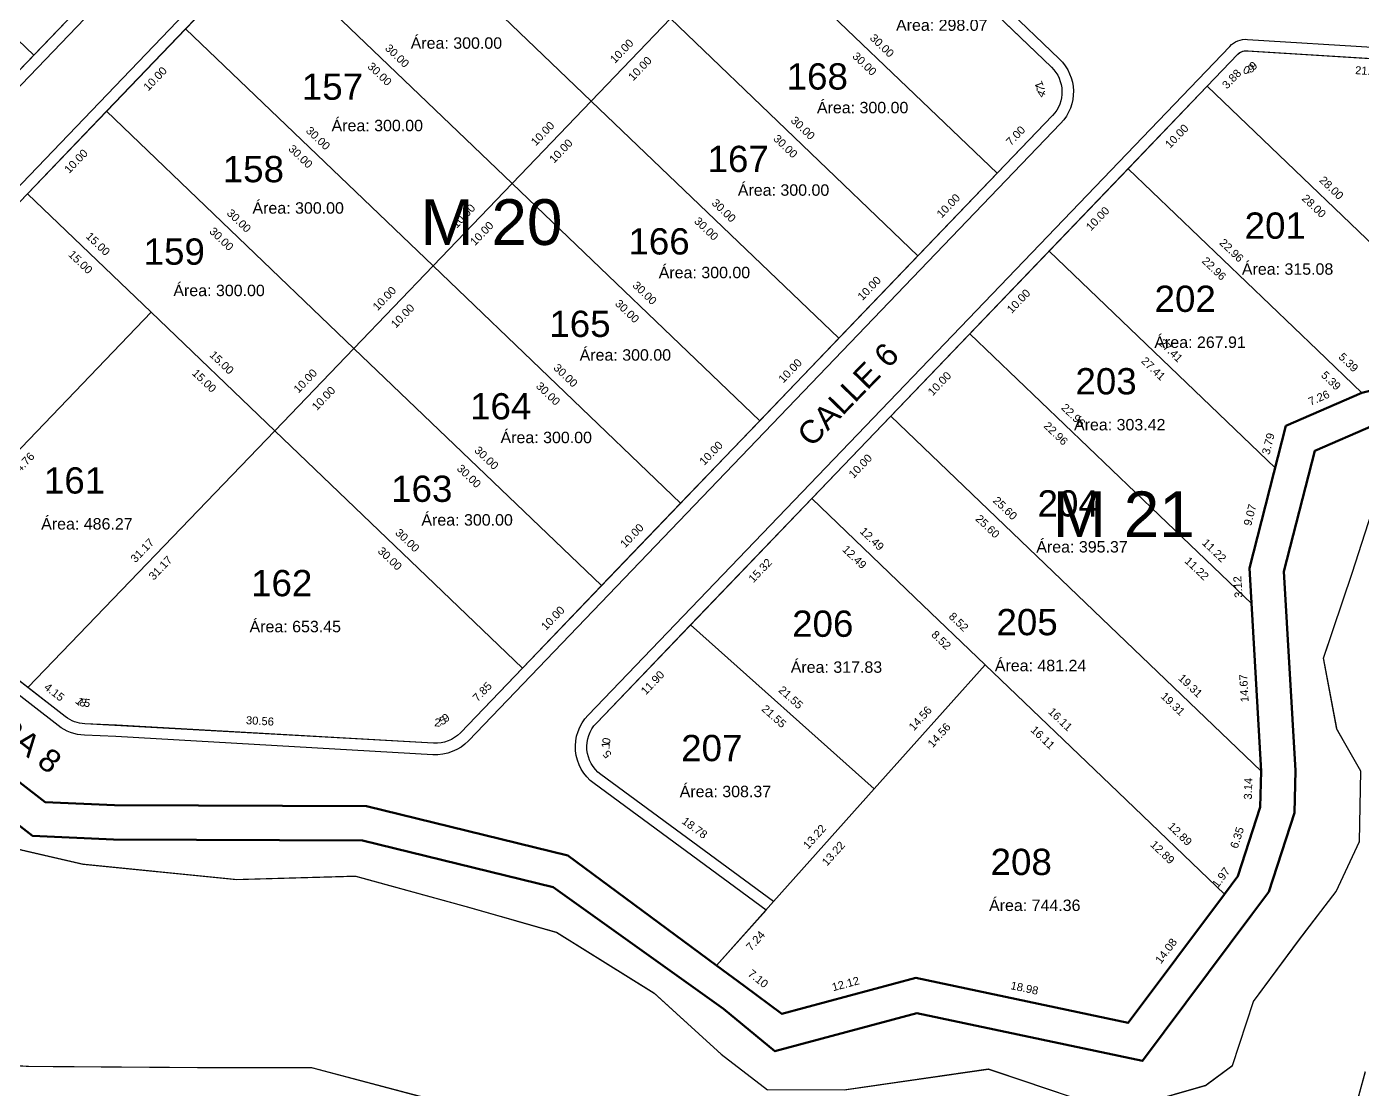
# Model space of a CAD drawing. Header units: metres. Extents: x 859577 to 860336, y 1645916 to 1646650.
# Drawn here: x 860145.8 to 860262.6, y 1646432.4 to 1646525.4 of the extents above; entities that cross this region are included whole.
import ezdxf

# ---------------------------------------------------------------- set-up
doc = ezdxf.new("R2010")
doc.units = ezdxf.units.M
for name, color, linetype in [('A-CALZADA', 252, 'Continuous'), ('A-MZ_6', 2, 'Continuous'), ('A-NUMERO LOTE', 251, 'Continuous'), ('A-SENDEROS', 97, 'Continuous'), ('A-ZONA VERDE', 103, 'Continuous'), ('C-PROP', 7, 'Continuous'), ('C-PROP-LINE', 230, 'Continuous'), ('C-PROP-LINE-TEXT', 7, 'Continuous'), ('CVL_CUADCON_TIT', 7, 'Continuous')]:
    doc.layers.add(name, color=color, linetype=linetype)
doc.layers.add('A-VIA', color=30, linetype='Continuous', lineweight=30)
doc.styles.add('ARIAL', font='arial.ttf')
doc.styles.get("Standard").update_dxf_attribs({"font": 'arial.ttf'})

msp = doc.modelspace()

# ---------------------------------------------------------------- linework, layer by layer
at = {"layer": 'A-CALZADA'}
for points in [[(860302.56734, 1646423.99672), (860307.42428, 1646442.09948, -0.190147504), (860308.73574, 1646443.86852), (860323.7519, 1646453.22139, 0.085937771), (860324.51575, 1646453.90292), (860329.22062, 1646459.83135), (860327.70315, 1646488.686), (860322.48769, 1646508.71992, 0.181193055), (860321.27622, 1646510.44161), (860307.66178, 1646519.73827), (860289.13199, 1646530.68974, -0.281918179), (860287.66418, 1646533.4587), (860290.93358, 1646586.00424, -0.414213562), (860294.11409, 1646588.81215), (860319.24597, 1646587.24844), (860318.72061, 1646593.13108), (860227.02919, 1646600.24344, 0.224637545), (860219.03738, 1646597.19394), (860114.34973, 1646487.99996, -0.103191142)], [(860210.48103, 1646448.04724), (860195.43579, 1646459.12007, -0.452784219), (860194.91939, 1646465.10985), (860251.04623, 1646523.6527, -0.220629976), (860252.61412, 1646524.26473), (860286.81471, 1646522.13676, -0.10165123), (860287.59156, 1646521.92615), (860302.11765, 1646516.18254), (860308.41352, 1646512.70197), (860316.28467, 1646507.16667, -0.182009516), (860317.47456, 1646505.41925), (860321.74069, 1646487.81446), (860323.05008, 1646462.91652, -0.182841475), (860322.40413, 1646460.89405), (860320.46177, 1646458.44655, -0.085937771), (860319.69792, 1646457.76502), (860304.22397, 1646448.12702, 0.190147504), (860302.0382, 1646445.17861), (860296.77229, 1646425.55152, -0.109567421)], [(860210.48103, 1646448.04724), (860195.43579, 1646459.12007, -0.452784219), (860194.91939, 1646465.10985), (860251.04623, 1646523.6527, -0.220629976), (860252.61412, 1646524.26473), (860286.81471, 1646522.13676, -0.10165123), (860287.59156, 1646521.92615), (860302.11765, 1646516.18254), (860308.41352, 1646512.70197), (860316.28467, 1646507.16667, -0.182009516), (860317.47456, 1646505.41925), (860321.74069, 1646487.81446), (860323.05008, 1646462.91652, -0.182841475), (860322.40413, 1646460.89405), (860320.46177, 1646458.44655, -0.085937771), (860319.69792, 1646457.76502), (860304.22397, 1646448.12702, 0.190147504), (860302.0382, 1646445.17861), (860296.77229, 1646425.55152, -0.109567421)]]:
    msp.add_lwpolyline(points, format="xyb", dxfattribs=at)
msp.add_lwpolyline([(860197.16088, 1646559.92604), (860236.1405, 1646522.55507, -0.414213562), (860236.25966, 1646516.89947), (860184.46159, 1646462.87173, -0.219336247), (860181.34552, 1646461.64649), (860153.59627, 1646463.2356), (860150.84594, 1646463.35393, -0.15553423), (860148.56481, 1646464.19073), (860139.66516, 1646471.10051), (860121.53285, 1646479.05587, -0.521144042), (860120.25256, 1646485.48705), (860191.50529, 1646559.80688, -0.414213562)], format="xyb", close=True, dxfattribs=at)
msp.add_lwpolyline([(860197.16088, 1646559.92604), (860236.1405, 1646522.55507, -0.414213562), (860236.25966, 1646516.89947), (860184.46159, 1646462.87173, -0.219336247), (860181.34552, 1646461.64649), (860153.59627, 1646463.2356), (860150.84594, 1646463.35393, -0.15553423), (860148.56481, 1646464.19073), (860139.66516, 1646471.10051), (860121.53285, 1646479.05587, -0.521144042), (860120.25256, 1646485.48705), (860191.50529, 1646559.80688, -0.414213562)], format="xyb", close=True, dxfattribs=at)
msp.add_lwpolyline([(860040.98174, 1646418.86329), (860056.83487, 1646441.36195), (860068.66996, 1646450.95167), (860090.39964, 1646467.58794), (860097.35508, 1646473.056), (860109.10448, 1646477.95662), (860113.23134, 1646476.146), (860136.57322, 1646465.90498), (860147.40317, 1646457.4965), (860153.47896, 1646457.23509), (860175.53825, 1646457.12869), (860193.13637, 1646452.83307), (860206.1518, 1646443.19712), (860210.48103, 1646448.04724)], dxfattribs=at)
msp.add_lwpolyline([(860040.98174, 1646418.86329), (860056.83487, 1646441.36195), (860068.66996, 1646450.95167), (860090.39964, 1646467.58794), (860097.35508, 1646473.056), (860109.10448, 1646477.95662), (860113.23134, 1646476.146), (860136.57322, 1646465.90498), (860147.40317, 1646457.4965), (860153.47896, 1646457.23509), (860175.53825, 1646457.12869), (860193.13637, 1646452.83307), (860206.1518, 1646443.19712), (860210.48103, 1646448.04724)], dxfattribs=at)
at = {"layer": 'A-MZ_6'}
for points in [[(860032.7138, 1646419.71682), (860041.1131, 1646433.43214), (860050.68652, 1646446.50652, -0.065126174), (860051.40293, 1646447.25713), (860085.65254, 1646474.02886), (860092.83813, 1646479.68137, -0.067951641), (860093.77142, 1646480.22926), (860112.9541, 1646488.23025, 0.103191142), (860113.62788, 1646488.69202), (860218.64299, 1646598.22754, -0.224637545), (860226.6348, 1646601.27704), (860318.63223, 1646594.14094)], [(860032.7138, 1646419.71682), (860041.1131, 1646433.43214), (860050.68652, 1646446.50652, -0.065126174), (860051.40293, 1646447.25713), (860085.65254, 1646474.02886), (860092.83813, 1646479.68137, -0.067951641), (860093.77142, 1646480.22926), (860112.9541, 1646488.23025, 0.103191142), (860113.62788, 1646488.69202), (860218.64299, 1646598.22754, -0.224637545), (860226.6348, 1646601.27704), (860318.63223, 1646594.14094)], [(860211.14991, 1646448.79659), (860196.02854, 1646459.92546, -0.452784219), (860195.64123, 1646464.4178), (860251.76807, 1646522.96064, -0.220629976), (860252.55202, 1646523.26666), (860286.75261, 1646521.13869, -0.111173595), (860287.17433, 1646521.01579), (860301.69013, 1646515.27624)], [(860211.14991, 1646448.79659), (860196.02854, 1646459.92546, -0.452784219), (860195.64123, 1646464.4178), (860251.76807, 1646522.96064, -0.220629976), (860252.55202, 1646523.26666), (860286.75261, 1646521.13869, -0.111173595), (860287.17433, 1646521.01579), (860301.69013, 1646515.27624)]]:
    msp.add_lwpolyline(points, format="xyb", dxfattribs=at)
msp.add_lwpolyline([(860196.46883, 1646559.20419), (860235.44845, 1646521.83322, -0.414213562), (860235.53782, 1646517.59153), (860183.73974, 1646463.56378, -0.219336247), (860181.40269, 1646462.64485), (860153.64635, 1646464.23437), (860150.88892, 1646464.353, -0.15553423), (860149.17808, 1646464.9806), (860140.18048, 1646471.96643), (860121.93463, 1646479.97161, -0.521144042), (860120.97441, 1646484.795), (860192.22713, 1646559.11482, -0.414213562)], format="xyb", close=True, dxfattribs=at)
msp.add_lwpolyline([(860196.46883, 1646559.20419), (860235.44845, 1646521.83322, -0.414213562), (860235.53782, 1646517.59153), (860183.73974, 1646463.56378, -0.219336247), (860181.40269, 1646462.64485), (860153.64635, 1646464.23437), (860150.88892, 1646464.353, -0.15553423), (860149.17808, 1646464.9806), (860140.18048, 1646471.96643), (860121.93463, 1646479.97161, -0.521144042), (860120.97441, 1646484.795), (860192.22713, 1646559.11482, -0.414213562)], format="xyb", close=True, dxfattribs=at)
at = {"layer": 'A-SENDEROS', "lineweight": 9, "flags": 128}
for points in [[(860301.69013, 1646515.27624), (860291.54718, 1646501.54244), (860279.21656, 1646497.31381), (860274.10711, 1646496.16399), (860262.62205, 1646493.32168), (860255.96341, 1646490.42348), (860252.76718, 1646477.96551), (860253.81068, 1646460.20923), (860253.72272, 1646457.06777), (860251.76917, 1646451.0277), (860250.58693, 1646449.44655), (860242.15538, 1646438.16999), (860223.58355, 1646442.10231), (860211.87527, 1646438.95975), (860208.57303, 1646441.40456), (860206.1518, 1646443.19712), (860193.13637, 1646452.83307), (860175.53825, 1646457.12869), (860153.47896, 1646457.23509), (860147.40317, 1646457.4965), (860136.57322, 1646465.90498)], [(860263.58782, 1646490.47019), (860258.50496, 1646488.25784), (860255.7895, 1646477.67379), (860256.81314, 1646460.25534), (860256.70951, 1646456.55383), (860254.47023, 1646449.63034), (860252.98957, 1646447.65008), (860243.40981, 1646434.83787), (860223.66618, 1646439.0183), (860211.25419, 1646435.68687), (860206.77486, 1646439.39003), (860191.86226, 1646450.05599), (860175.17028, 1646454.13043), (860153.40722, 1646454.2354), (860146.31876, 1646454.54038), (860135.02725, 1646463.30722)]]:
    msp.add_lwpolyline(points, dxfattribs=at)
at = {"layer": 'A-SENDEROS', "color": 7, "lineweight": 13, "true_color": 0xffffff}
for points in [[(860274.10711, 1646496.16399), (860262.62205, 1646493.32168), (860255.96341, 1646490.42348), (860252.76718, 1646477.96551), (860253.81068, 1646460.20923), (860253.72272, 1646457.06777), (860251.76917, 1646451.0277), (860250.58693, 1646449.44655), (860242.15538, 1646438.16999), (860223.58355, 1646442.10231), (860211.87527, 1646438.95975), (860208.57303, 1646441.40456), (860206.1518, 1646443.19712), (860193.13637, 1646452.83307), (860175.53825, 1646457.12869), (860175.53825, 1646457.12869), (860153.47896, 1646457.23509), (860147.40317, 1646457.4965), (860136.57322, 1646465.90498)], [(860135.02725, 1646463.30722), (860146.31876, 1646454.54038), (860153.40722, 1646454.2354), (860175.17028, 1646454.13043), (860175.17028, 1646454.13043), (860191.86226, 1646450.05599), (860206.77486, 1646439.39003), (860211.25419, 1646435.68687), (860223.66618, 1646439.0183), (860243.40981, 1646434.83787), (860252.98957, 1646447.65008), (860254.47023, 1646449.63034), (860256.70951, 1646456.55383), (860256.81314, 1646460.25534), (860255.7895, 1646477.67379), (860258.50496, 1646488.25784), (860263.58782, 1646490.47019)]]:
    msp.add_lwpolyline(points, dxfattribs=at)
at = {"layer": 'A-VIA'}
msp.add_lwpolyline([(860197.16088, 1646559.92604), (860236.1405, 1646522.55507, -0.414213562), (860236.25966, 1646516.89947), (860184.46159, 1646462.87173, -0.219336247), (860181.34552, 1646461.64649), (860153.59627, 1646463.2356), (860150.84594, 1646463.35393, -0.15553423), (860148.56481, 1646464.19073), (860139.66516, 1646471.10051), (860121.53285, 1646479.05587, -0.521144042), (860120.25256, 1646485.48705), (860191.50529, 1646559.80688, -0.414213562)], format="xyb", close=True, dxfattribs=at)
msp.add_lwpolyline([(860197.16088, 1646559.92604), (860236.1405, 1646522.55507, -0.414213562), (860236.25966, 1646516.89947), (860184.46159, 1646462.87173, -0.219336247), (860181.34552, 1646461.64649), (860153.59627, 1646463.2356), (860150.84594, 1646463.35393, -0.15553423), (860148.56481, 1646464.19073), (860139.66516, 1646471.10051), (860121.53285, 1646479.05587, -0.521144042), (860120.25256, 1646485.48705), (860191.50529, 1646559.80688, -0.414213562)], format="xyb", close=True, dxfattribs=at)
msp.add_lwpolyline([(860210.48103, 1646448.04724), (860195.43579, 1646459.12007, -0.452784219), (860194.91939, 1646465.10985), (860251.04623, 1646523.6527, -0.220629976), (860252.61412, 1646524.26473), (860286.81471, 1646522.13676, -0.10165123), (860287.59156, 1646521.92615), (860302.11765, 1646516.18254), (860308.41352, 1646512.70197), (860316.28467, 1646507.16667, -0.182009516), (860317.47456, 1646505.41925), (860321.74069, 1646487.81446), (860323.05008, 1646462.91652, -0.182841475), (860322.40413, 1646460.89405), (860320.46177, 1646458.44655, -0.085937771), (860319.69792, 1646457.76502), (860304.22397, 1646448.12702, 0.190147504), (860302.0382, 1646445.17861), (860296.77229, 1646425.55152, -0.109567421)], format="xyb", dxfattribs=at)
msp.add_lwpolyline([(860210.48103, 1646448.04724), (860195.43579, 1646459.12007, -0.452784219), (860194.91939, 1646465.10985), (860251.04623, 1646523.6527, -0.220629976), (860252.61412, 1646524.26473), (860286.81471, 1646522.13676, -0.10165123), (860287.59156, 1646521.92615), (860302.11765, 1646516.18254), (860308.41352, 1646512.70197), (860316.28467, 1646507.16667, -0.182009516), (860317.47456, 1646505.41925), (860321.74069, 1646487.81446), (860323.05008, 1646462.91652, -0.182841475), (860322.40413, 1646460.89405), (860320.46177, 1646458.44655, -0.085937771), (860319.69792, 1646457.76502), (860304.22397, 1646448.12702, 0.190147504), (860302.0382, 1646445.17861), (860296.77229, 1646425.55152, -0.109567421)], format="xyb", dxfattribs=at)
msp.add_lwpolyline([(860040.98174, 1646418.86329), (860056.83487, 1646441.36195), (860068.66996, 1646450.95167), (860090.39964, 1646467.58794), (860097.35508, 1646473.056), (860109.10448, 1646477.95662), (860113.23134, 1646476.146), (860136.57322, 1646465.90498), (860147.40317, 1646457.4965), (860153.47896, 1646457.23509), (860175.53825, 1646457.12869), (860193.13637, 1646452.83307), (860206.1518, 1646443.19712), (860210.48103, 1646448.04724)], dxfattribs=at)
msp.add_lwpolyline([(860040.98174, 1646418.86329), (860056.83487, 1646441.36195), (860068.66996, 1646450.95167), (860090.39964, 1646467.58794), (860097.35508, 1646473.056), (860109.10448, 1646477.95662), (860113.23134, 1646476.146), (860136.57322, 1646465.90498), (860147.40317, 1646457.4965), (860153.47896, 1646457.23509), (860175.53825, 1646457.12869), (860193.13637, 1646452.83307), (860206.1518, 1646443.19712), (860210.48103, 1646448.04724)], dxfattribs=at)
at = {"layer": 'A-ZONA VERDE', "flags": 128}
msp.add_lwpolyline([(860274.10711, 1646496.16399), (860262.62205, 1646493.32168), (860255.96341, 1646490.42348), (860252.76718, 1646477.96551), (860253.81068, 1646460.20923), (860253.72272, 1646457.06777), (860251.76917, 1646451.0277), (860242.15538, 1646438.16999), (860223.58355, 1646442.10231), (860211.87527, 1646438.95975), (860193.13637, 1646452.83307), (860175.53825, 1646457.12869), (860153.47896, 1646457.23509), (860147.40317, 1646457.4965), (860136.57322, 1646465.90498)], dxfattribs=at)
msp.add_lwpolyline([(860274.10711, 1646496.16399), (860262.62205, 1646493.32168), (860255.96341, 1646490.42348), (860252.76718, 1646477.96551), (860253.81068, 1646460.20923), (860253.72272, 1646457.06777), (860251.76917, 1646451.0277), (860242.15538, 1646438.16999), (860223.58355, 1646442.10231), (860211.87527, 1646438.95975), (860193.13637, 1646452.83307), (860175.53825, 1646457.12869), (860153.47896, 1646457.23509), (860147.40317, 1646457.4965), (860136.57322, 1646465.90498)], dxfattribs=at)
at = {"layer": 'A-ZONA VERDE', "color": 5, "const_width": 0.1}
for points in [[(860242.513, 1646430.857), (860248.921, 1646432.701), (860251.293, 1646434.452), (860253.12654, 1646440.03481), (860257.10795, 1646445.40258), (860260.349, 1646449.664), (860262.391, 1646454.064), (860262.513, 1646460.193), (860260.428, 1646463.89066), (860259.25558, 1646470.08933), (860261.75314, 1646477.52556), (860263.732, 1646483.702)], [(860053.596, 1646426.023), (860059.58161, 1646436.28125), (860065.20175, 1646439.80043), (860070.82614, 1646444.98612), (860077.07525, 1646450.36649), (860084.55257, 1646455.66668), (860093.55556, 1646461.87584), (860102.054, 1646469.353), (860107.43263, 1646469.35088), (860113.07889, 1646468.36157), (860123.71147, 1646463.78146), (860131.63092, 1646459.78758), (860140.332, 1646454.468), (860150.70603, 1646452.06911), (860164.169, 1646450.716), (860174.56, 1646451.017), (860184.45795, 1646448.29198), (860192.1795, 1646446.09255), (860200.69004, 1646440.78827), (860206.569, 1646435.423), (860210.6, 1646432.311), (860217.358, 1646432.307), (860229.94524, 1646434.13603), (860237.79, 1646431.485)], [(860183.216, 1646430.93), (860170.741, 1646434.247), (860161.95683, 1646434.25097), (860145.96955, 1646434.36192), (860136.75468, 1646434.91669), (860131.20352, 1646435.63788), (860123.6313, 1646437.73062), (860118.141, 1646440.103), (860111.376, 1646440.695), (860103.918, 1646435.317), (860098.115, 1646431.15)], [(860262.891, 1646433.88), (860261.241, 1646427.817)]]:
    msp.add_lwpolyline(points, dxfattribs=at)
at = {"layer": 'A-ZONA VERDE'}
for points in [[(860242.513, 1646430.857), (860248.921, 1646432.701), (860251.293, 1646434.452), (860253.12654, 1646440.03481), (860257.10795, 1646445.40258), (860260.349, 1646449.664), (860262.391, 1646454.064), (860262.513, 1646460.193), (860260.428, 1646463.89066), (860259.25558, 1646470.08933), (860261.75314, 1646477.52556), (860263.732, 1646483.702)], [(860053.596, 1646426.023), (860059.58161, 1646436.28125), (860065.20175, 1646439.80043), (860070.82614, 1646444.98612), (860077.07525, 1646450.36649), (860084.55257, 1646455.66668), (860093.55556, 1646461.87584), (860102.054, 1646469.353), (860107.43263, 1646469.35088), (860113.07889, 1646468.36157), (860123.71147, 1646463.78146), (860131.63092, 1646459.78758), (860140.332, 1646454.468), (860150.70603, 1646452.06911), (860164.169, 1646450.716), (860174.56, 1646451.017), (860184.45795, 1646448.29198), (860192.1795, 1646446.09255), (860200.69004, 1646440.78827), (860206.569, 1646435.423), (860210.6, 1646432.311)], [(860183.216, 1646430.93), (860170.741, 1646434.247), (860161.95683, 1646434.25097), (860145.96955, 1646434.36192), (860136.75468, 1646434.91669), (860131.20352, 1646435.63788), (860123.6313, 1646437.73062), (860118.141, 1646440.103), (860111.376, 1646440.695), (860103.918, 1646435.317), (860098.115, 1646431.15)], [(860217.358, 1646432.307), (860229.94524, 1646434.13603), (860237.79, 1646431.485)], [(860262.891, 1646433.88), (860261.241, 1646427.817)]]:
    msp.add_lwpolyline(points, dxfattribs=at)
at = {"layer": 'C-PROP-LINE', "color": 2, "lineweight": 30}
for points in [[(860153.33398, 1646530.10727), (860146.41343, 1646522.88883), (860122.65371, 1646545.668), (860129.0309, 1646553.40739)], [(860153.33398, 1646530.10727), (860146.41343, 1646522.88883), (860122.65371, 1646545.668), (860129.0309, 1646553.40739)], [(860173.54165, 1646539.62502), (860180.4622, 1646546.84346), (860202.11754, 1646526.08181), (860195.19699, 1646518.86337)], [(860173.54165, 1646539.62502), (860180.4622, 1646546.84346), (860202.11754, 1646526.08181), (860195.19699, 1646518.86337)], [(860114.73567, 1646539.40588), (860122.65371, 1646545.668), (860146.41343, 1646522.88883), (860139.49288, 1646515.67038)], [(860114.73567, 1646539.40588), (860122.65371, 1646545.668), (860146.41343, 1646522.88883), (860139.49288, 1646515.67038)], [(860195.19699, 1646518.86337), (860188.27644, 1646511.64492), (860166.6211, 1646532.40657), (860173.54165, 1646539.62502)], [(860195.19699, 1646518.86337), (860188.27644, 1646511.64492), (860166.6211, 1646532.40657), (860173.54165, 1646539.62502)], [(860230.69343, 1646512.53861), (860223.77288, 1646505.32016), (860202.11754, 1646526.08181), (860209.03809, 1646533.30026)], [(860230.69343, 1646512.53861), (860223.77288, 1646505.32016), (860202.11754, 1646526.08181), (860209.03809, 1646533.30026)], [(860159.70055, 1646525.18812), (860166.6211, 1646532.40657), (860188.27644, 1646511.64492), (860181.35589, 1646504.42647)], [(860159.70055, 1646525.18812), (860166.6211, 1646532.40657), (860188.27644, 1646511.64492), (860181.35589, 1646504.42647)], [(860202.11754, 1646526.08181), (860223.77288, 1646505.32016), (860216.85233, 1646498.10172), (860195.19699, 1646518.86337)], [(860202.11754, 1646526.08181), (860223.77288, 1646505.32016), (860216.85233, 1646498.10172), (860195.19699, 1646518.86337)], [(860181.35589, 1646504.42647), (860174.43534, 1646497.20802), (860152.78, 1646517.96967), (860159.70055, 1646525.18812)], [(860181.35589, 1646504.42647), (860174.43534, 1646497.20802), (860152.78, 1646517.96967), (860159.70055, 1646525.18812)], [(860274.10711, 1646496.16399), (860262.62205, 1646493.32168), (860258.73042, 1646497.05271), (860242.16015, 1646512.93914), (860249.0807, 1646520.15759), (860269.29235, 1646500.78005)], [(860274.10711, 1646496.16399), (860262.62205, 1646493.32168), (860258.73042, 1646497.05271), (860242.16015, 1646512.93914), (860249.0807, 1646520.15759), (860269.29235, 1646500.78005)], [(860216.85233, 1646498.10172), (860209.93178, 1646490.88327), (860188.27644, 1646511.64492), (860195.19699, 1646518.86337)], [(860216.85233, 1646498.10172), (860209.93178, 1646490.88327), (860188.27644, 1646511.64492), (860195.19699, 1646518.86337)], [(860145.85945, 1646510.75122), (860152.78, 1646517.96967), (860174.43534, 1646497.20802), (860167.51479, 1646489.98957), (860156.68712, 1646500.3704)], [(860145.85945, 1646510.75122), (860152.78, 1646517.96967), (860174.43534, 1646497.20802), (860167.51479, 1646489.98957), (860156.68712, 1646500.3704)], [(860262.62205, 1646493.32168), (860255.96341, 1646490.42348), (860255.02211, 1646486.75458), (860235.2396, 1646505.72069), (860242.16015, 1646512.93914), (860258.73042, 1646497.05271)], [(860262.62205, 1646493.32168), (860255.96341, 1646490.42348), (860255.02211, 1646486.75458), (860235.2396, 1646505.72069), (860242.16015, 1646512.93914), (860258.73042, 1646497.05271)], [(860209.93178, 1646490.88327), (860203.01123, 1646483.66482), (860181.35589, 1646504.42647), (860188.27644, 1646511.64492)], [(860209.93178, 1646490.88327), (860203.01123, 1646483.66482), (860181.35589, 1646504.42647), (860188.27644, 1646511.64492)], [(860255.02211, 1646486.75458), (860252.76718, 1646477.96551), (860252.98609, 1646474.85319), (860244.88932, 1646482.61581), (860228.31905, 1646498.50224), (860235.2396, 1646505.72069)], [(860255.02211, 1646486.75458), (860252.76718, 1646477.96551), (860252.98609, 1646474.85319), (860244.88932, 1646482.61581), (860228.31905, 1646498.50224), (860235.2396, 1646505.72069)], [(860203.01123, 1646483.66482), (860196.09068, 1646476.44637), (860174.43534, 1646497.20802), (860181.35589, 1646504.42647)], [(860203.01123, 1646483.66482), (860196.09068, 1646476.44637), (860174.43534, 1646497.20802), (860181.35589, 1646504.42647)], [(860167.51479, 1646489.98957), (860145.90173, 1646467.52439), (860140.18048, 1646471.96643), (860132.63094, 1646475.27871), (860156.68712, 1646500.3704)], [(860167.51479, 1646489.98957), (860145.90173, 1646467.52439), (860140.18048, 1646471.96643), (860132.63094, 1646475.27871), (860156.68712, 1646500.3704)], [(860244.88932, 1646482.61581), (860252.98609, 1646474.85319), (860253.81068, 1646460.20923), (860239.87458, 1646473.5702), (860221.3985, 1646491.2838), (860228.31905, 1646498.50224)], [(860244.88932, 1646482.61581), (860252.98609, 1646474.85319), (860253.81068, 1646460.20923), (860239.87458, 1646473.5702), (860221.3985, 1646491.2838), (860228.31905, 1646498.50224)], [(860196.09068, 1646476.44637), (860189.17013, 1646469.22792), (860167.51479, 1646489.98957), (860174.43534, 1646497.20802)], [(860196.09068, 1646476.44637), (860189.17013, 1646469.22792), (860167.51479, 1646489.98957), (860174.43534, 1646497.20802)], [(860229.64848, 1646469.52089), (860223.49583, 1646475.41963), (860214.47795, 1646484.06535), (860221.3985, 1646491.2838), (860239.87458, 1646473.5702), (860253.81068, 1646460.20923), (860253.72272, 1646457.06777), (860251.76917, 1646451.0277), (860250.58693, 1646449.44655), (860241.28078, 1646458.36864)], [(860229.64848, 1646469.52089), (860223.49583, 1646475.41963), (860214.47795, 1646484.06535), (860221.3985, 1646491.2838), (860239.87458, 1646473.5702), (860253.81068, 1646460.20923), (860253.72272, 1646457.06777), (860251.76917, 1646451.0277), (860250.58693, 1646449.44655), (860241.28078, 1646458.36864)], [(860203.87711, 1646473.0082), (860214.47795, 1646484.06535), (860223.49583, 1646475.41963), (860229.64848, 1646469.52089), (860219.95297, 1646458.65883)], [(860203.87711, 1646473.0082), (860214.47795, 1646484.06535), (860223.49583, 1646475.41963), (860229.64848, 1646469.52089), (860219.95297, 1646458.65883)], [(860223.58355, 1646442.10231), (860211.87527, 1646438.95975), (860206.1518, 1646443.19712), (860211.14991, 1646448.79659), (860219.95297, 1646458.65883), (860229.64848, 1646469.52089), (860241.28078, 1646458.36864), (860250.58693, 1646449.44655), (860242.15538, 1646438.16999)], [(860223.58355, 1646442.10231), (860211.87527, 1646438.95975), (860206.1518, 1646443.19712), (860211.14991, 1646448.79659), (860219.95297, 1646458.65883), (860229.64848, 1646469.52089), (860241.28078, 1646458.36864), (860250.58693, 1646449.44655), (860242.15538, 1646438.16999)]]:
    msp.add_lwpolyline(points, close=True, dxfattribs=at)
for points in [[(860235.53782, 1646517.59153), (860230.69343, 1646512.53861), (860209.03809, 1646533.30026), (860215.95864, 1646540.51871), (860235.44845, 1646521.83322, -0.414213562)], [(860235.53782, 1646517.59153), (860230.69343, 1646512.53861), (860209.03809, 1646533.30026), (860215.95864, 1646540.51871), (860235.44845, 1646521.83322, -0.414213562)], [(860251.76807, 1646522.96064, -0.24619972), (860252.67622, 1646523.25893), (860273.9584, 1646521.93475), (860279.21656, 1646497.31381), (860274.10711, 1646496.16399), (860269.29235, 1646500.78005), (860249.0807, 1646520.15759)], [(860251.76807, 1646522.96064, -0.24619972), (860252.67622, 1646523.25893), (860273.9584, 1646521.93475), (860279.21656, 1646497.31381), (860274.10711, 1646496.16399), (860269.29235, 1646500.78005), (860249.0807, 1646520.15759)], [(860156.68712, 1646500.3704), (860132.63094, 1646475.27871), (860121.93463, 1646479.97161, -0.521144042), (860120.97441, 1646484.795), (860145.85945, 1646510.75122)], [(860156.68712, 1646500.3704), (860132.63094, 1646475.27871), (860121.93463, 1646479.97161, -0.521144042), (860120.97441, 1646484.795), (860145.85945, 1646510.75122)], [(860189.17013, 1646469.22792), (860183.73974, 1646463.56378, -0.219336247), (860181.40269, 1646462.64485), (860150.88892, 1646464.353, -0.15553423), (860149.17808, 1646464.9806), (860145.90173, 1646467.52439), (860167.51479, 1646489.98957)], [(860189.17013, 1646469.22792), (860183.73974, 1646463.56378, -0.219336247), (860181.40269, 1646462.64485), (860150.88892, 1646464.353, -0.15553423), (860149.17808, 1646464.9806), (860145.90173, 1646467.52439), (860167.51479, 1646489.98957)], [(860219.95297, 1646458.65883), (860211.14991, 1646448.79659), (860196.02854, 1646459.92546, -0.452784219), (860195.64123, 1646464.4178), (860203.87711, 1646473.0082)], [(860219.95297, 1646458.65883), (860211.14991, 1646448.79659), (860196.02854, 1646459.92546, -0.452784219), (860195.64123, 1646464.4178), (860203.87711, 1646473.0082)]]:
    msp.add_lwpolyline(points, format="xyb", close=True, dxfattribs=at)
at = {"layer": 'CVL_CUADCON_TIT', "color": 78, "lineweight": 50, "flags": 128}
for points in [[(860301.69013, 1646515.27624), (860291.54718, 1646501.54244), (860279.21656, 1646497.31381), (860274.10711, 1646496.16399), (860262.62205, 1646493.32168), (860255.96341, 1646490.42348), (860252.76718, 1646477.96551), (860253.81068, 1646460.20923), (860253.72272, 1646457.06777), (860251.76917, 1646451.0277), (860250.58693, 1646449.44655), (860242.15538, 1646438.16999), (860223.58355, 1646442.10231), (860211.87527, 1646438.95975), (860208.57303, 1646441.40456), (860206.1518, 1646443.19712), (860193.13637, 1646452.83307), (860175.53825, 1646457.12869), (860153.47896, 1646457.23509), (860147.40317, 1646457.4965), (860136.57322, 1646465.90498)], [(860263.58782, 1646490.47019), (860258.50496, 1646488.25784), (860255.7895, 1646477.67379), (860256.81314, 1646460.25534), (860256.70951, 1646456.55383), (860254.47023, 1646449.63034), (860252.98957, 1646447.65008), (860243.40981, 1646434.83787), (860223.66618, 1646439.0183), (860211.25419, 1646435.68687), (860206.77486, 1646439.39003), (860191.86226, 1646450.05599), (860175.17028, 1646454.13043), (860153.40722, 1646454.2354), (860146.31876, 1646454.54038), (860135.02725, 1646463.30722)]]:
    msp.add_lwpolyline(points, dxfattribs=at)

# ---------------------------------------------------------------- texts
at = {"layer": 'A-MZ_6', "color": 6, "char_height": 4, "attachment_point": 1, "style": 'ARIAL'}
for s, heights, insert in [('M 20', [-4.08458], (860180.24804, 1646510.26798)), ('M 21', [-4.0191], (860235.57237, 1646484.69172))]:
    msp.add_mtext_dynamic_manual_height_columns(s, width=20.3715264, gutter_width=1, heights=heights, dxfattribs=dict(at, insert=insert))
at = {"layer": 'A-NUMERO LOTE', "color": 251, "true_color": 0x636466, "style": 'ARIAL'}
for s, p in [(' 157', (860168.97894, 1646518.97532)), (' 168', (860211.39512, 1646519.86901)), (' 167', (860204.47539, 1646512.65056)), (' 158', (860162.05757, 1646511.75687)), (' 201', (860251.46156, 1646506.8114)), (' 166', (860197.54911, 1646505.43212)), (' 159', (860155.13825, 1646504.53842)), (' 202', (860243.58322, 1646500.40566)), (' 165', (860190.63183, 1646498.21367)), (' 203', (860236.6598, 1646493.18721)), (' 164', (860183.69614, 1646490.99522)), (' 161', (860146.41537, 1646484.50621)), (' 163', (860176.79196, 1646483.77677)), (' 204', (860233.34534, 1646482.4958)), (' 162', (860164.53756, 1646475.51802)), (' 205', (860229.74953, 1646472.10434)), (' 206', (860211.87535, 1646471.96655)), (' 207', (860202.16484, 1646461.08127)), (' 208', (860229.23441, 1646451.11694))]:
    msp.add_text(s, height=2.3, dxfattribs=at).set_placement(p)
at = {"layer": 'A-VIA', "char_height": 2, "attachment_point": 1, "style": 'ARIAL'}
for s, insert, rotation in [('CALLE 6', (860213.03027, 1646489.87954), 45.7999611), ('CARRERA 8', (860136.45071, 1646471.28735), 322.0204536)]:
    msp.add_mtext_dynamic_manual_height_columns(s, width=16.4729904, gutter_width=1, heights=[-2.06821], dxfattribs=dict(at, insert=insert, rotation=rotation))
at = {"layer": 'C-PROP', "color": 252, "true_color": 0x939598, "style": 'ARIAL'}
for s, p in [('Área: 298.07', (860221.85775, 1646525.01162)), ('Área: 300.00', (860179.39407, 1646523.44153)), ('Área: 300.00', (860214.93638, 1646517.79317)), ('Área: 300.00', (860172.47352, 1646516.22309)), ('Área: 300.00', (860208.01583, 1646510.57472)), ('Área: 300.00', (860165.55297, 1646509.00464)), ('Área: 315.08', (860252.11377, 1646503.66031)), ('Área: 300.00', (860201.09528, 1646503.35628)), ('Área: 300.00', (860158.63242, 1646501.78619)), ('Área: 267.91', (860244.45808, 1646497.25458)), ('Área: 300.00', (860194.17473, 1646496.13783)), ('Área: 303.42', (860237.42744, 1646490.03613)), ('Área: 300.00', (860187.25418, 1646488.91938)), ('Área: 486.27', (860147.06841, 1646481.35513)), ('Área: 300.00', (860180.33363, 1646481.70093)), ('Área: 395.37', (860234.12771, 1646479.34471)), ('Área: 653.45', (860165.29823, 1646472.36693)), ('Área: 317.83', (860212.64462, 1646468.81547)), ('Área: 481.24', (860230.49915, 1646468.95326)), ('Área: 308.37', (860202.92961, 1646457.93019)), ('Área: 744.36', (860229.99426, 1646447.96585))]:
    msp.add_text(s, height=1, dxfattribs=at).set_placement(p)
at = {"layer": 'C-PROP-LINE-TEXT', "color": 252, "linetype": 'Continuous', "lineweight": 0, "true_color": 0x939598, "char_height": 0.7}
for s, insert, attachment_point, rotation in [('30.00', (860220.3848, 1646523.46082), 8, 316.2070001), ('30.00', (860177.96781, 1646522.56713), 8, 316.2070001), ('10.00', (860198.11588, 1646522.99163), 8, 46.2070001), ('10.00', (860199.19865, 1646521.95355), 2, 46.2070001), ('30.00', (860219.34672, 1646522.37805), 2, 316.2070001), ('9', (860253.13695, 1646521.50549), 7, 40.4971242), ('10.00', (860156.78165, 1646521.05985), 2, 46.2070001), ('30.00', (860176.92973, 1646521.48436), 2, 316.2070001), ('3.88', (860250.96577, 1646521.04007), 2, 46.2070001), ('0', (860252.13678, 1646521.34624), 7, 337.5963263), ('9', (860252.75533, 1646521.30538), 7, 14.8448435), ('.', (860252.58543, 1646521.27619), 7, 4.6542114), ('21.32', (860263.27073, 1646521.84829), 2, 356.4396298), ('1', (860234.7801, 1646520.18544), 7, 110.1919112), ('7', (860234.87064, 1646519.73795), 7, 92.6848675), ('4', (860234.75985, 1646519.0979), 7, 67.674805), ('.', (860234.86879, 1646519.56544), 7, 86.0913055), ('30.00', (860171.04726, 1646515.34868), 8, 316.2070001), ('10.00', (860191.19533, 1646515.77318), 8, 46.2070001), ('30.00', (860213.46425, 1646516.24237), 8, 316.2070001), ('7.00', (860232.57424, 1646515.58411), 8, 46.2070001), ('10.00', (860246.16181, 1646516.02932), 2, 46.2070001), ('10.00', (860192.2781, 1646514.7351), 2, 46.2070001), ('30.00', (860212.42617, 1646515.15961), 2, 316.2070001), ('10.00', (860149.8611, 1646513.84141), 2, 46.2070001), ('30.00', (860170.00918, 1646514.26591), 2, 316.2070001), ('28.00', (860259.70557, 1646511.0102), 8, 316.2070001), ('10.00', (860226.69177, 1646509.44843), 8, 46.2070001), ('28.00', (860258.66748, 1646509.92744), 2, 316.2070001), ('10.00', (860184.27478, 1646508.55474), 8, 46.2070001), ('30.00', (860206.5437, 1646509.02392), 8, 316.2070001), ('10.00', (860239.24126, 1646508.81088), 2, 46.2070001), ('30.00', (860164.12671, 1646508.13023), 8, 316.2070001), ('10.00', (860185.35755, 1646507.51665), 2, 46.2070001), ('30.00', (860205.50562, 1646507.94116), 2, 316.2070001), ('15.00', (860151.79232, 1646506.1022), 8, 316.2070001), ('30.00', (860163.08863, 1646507.04746), 2, 316.2070001), ('22.96', (860250.96432, 1646505.53731), 8, 316.2070001), ('15.00', (860150.75424, 1646505.01943), 2, 316.2070001), ('22.96', (860249.92624, 1646504.45454), 2, 316.2070001), ('10.00', (860177.35423, 1646501.33629), 8, 46.2070001), ('30.00', (860199.62315, 1646501.80548), 8, 316.2070001), ('10.00', (860219.77122, 1646502.22998), 8, 46.2070001), ('30.00', (860198.58507, 1646500.72271), 2, 316.2070001), ('10.00', (860232.32071, 1646501.59243), 2, 46.2070001), ('10.00', (860178.437, 1646500.2982), 2, 46.2070001), ('27.41', (860245.6499, 1646496.77902), 8, 316.2070001), ('15.00', (860162.62, 1646495.72137), 8, 316.2070001), ('5.39', (860261.19527, 1646495.72858), 8, 316.2070001), ('30.00', (860192.7026, 1646494.58703), 8, 316.2070001), ('10.00', (860212.85067, 1646495.01153), 8, 46.2070001), ('27.41', (860244.61181, 1646495.69625), 2, 316.2070001), ('15.00', (860161.58191, 1646494.6386), 2, 316.2070001), ('10.00', (860170.43368, 1646494.11784), 8, 46.2070001), ('30.00', (860191.66452, 1646493.50426), 2, 316.2070001), ('10.00', (860225.40016, 1646494.37398), 2, 46.2070001), ('5.39', (860260.15719, 1646494.64581), 2, 316.2070001), ('10.00', (860171.51645, 1646493.07976), 2, 46.2070001), ('7.26', (860258.99341, 1646492.56026), 8, 23.5213417), ('22.96', (860237.12322, 1646491.10041), 8, 316.2070001), ('22.96', (860236.08514, 1646490.01765), 2, 316.2070001), ('3.79', (860254.76629, 1646488.77541), 8, 75.6104726), ('30.00', (860185.78205, 1646487.36858), 8, 316.2070001), ('10.00', (860205.93012, 1646487.79309), 8, 46.2070001), ('34.76', (860145.20041, 1646487.30551), 2, 46.2070001), ('10.00', (860218.47961, 1646487.15553), 2, 46.2070001), ('30.00', (860184.74397, 1646486.28581), 2, 316.2070001), ('25.60', (860231.15558, 1646482.96838), 8, 316.2070001), ('25.60', (860230.1175, 1646481.88561), 2, 316.2070001), ('9.07', (860253.16817, 1646482.54643), 8, 75.6104726), ('30.00', (860178.8615, 1646480.15013), 8, 316.2070001), ('10.00', (860199.00957, 1646480.57464), 8, 46.2070001), ('12.49', (860219.50593, 1646480.28387), 8, 316.2070001), ('31.17', (860156.16778, 1646479.27696), 8, 46.1075149), ('11.22', (860249.45674, 1646479.27588), 8, 316.2070001), ('31.17', (860157.24874, 1646478.237), 2, 46.1075149), ('30.00', (860177.82342, 1646479.06737), 2, 316.2070001), ('12.49', (860218.46785, 1646479.20111), 2, 316.2070001), ('15.32', (860209.71891, 1646478.01773), 2, 46.2070001), ('11.22', (860248.41866, 1646478.19312), 2, 316.2070001), ('3.12', (860252.12848, 1646476.35673), 8, 94.0233829), ('10.00', (860192.08902, 1646473.35619), 8, 46.2070001), ('8.52', (860227.0912, 1646473.01164), 8, 316.2070001), ('8.52', (860226.05311, 1646471.92887), 2, 316.2070001), ('11.90', (860200.30056, 1646468.19396), 2, 46.2070001), ('19.31', (860247.36167, 1646467.4311), 8, 316.2070001), ('14.67', (860252.64957, 1646467.48905), 8, 93.222877), ('4.15', (860147.99986, 1646466.8449), 8, 322.1738864), ('7.85', (860185.91356, 1646466.91489), 8, 46.2070001), ('21.55', (860212.41447, 1646466.39303), 8, 318.2477877), ('1', (860149.99063, 1646466.25718), 7, 316.7776627), ('8', (860150.32975, 1646466.01739), 7, 332.693157), ('5', (860150.76257, 1646465.87212), 7, 350.2002007), ('19.31', (860246.32359, 1646466.34833), 2, 316.2070001), ('.', (860150.18125, 1646466.10522), 7, 326.0995951), ('5', (860182.05885, 1646464.2204), 7, 18.8500339), ('9', (860182.46343, 1646464.43194), 7, 36.3570776), ('21.55', (860211.41561, 1646465.27399), 2, 318.2477877), ('14.56', (860224.2412, 1646464.58929), 8, 48.2477877), ('16.11', (860235.98367, 1646464.48615), 8, 316.2070001), ('30.56', (860166.18773, 1646464.24776), 8, 356.7959468), ('2', (860181.43694, 1646464.14624), 7, 354.7494283), ('.', (860181.89264, 1646464.17414), 7, 12.256472), ('14.56', (860225.36025, 1646463.59042), 2, 48.2477877), ('16.11', (860234.94559, 1646463.40338), 2, 316.2070001), ('1', (860196.80852, 1646462.28245), 7, 93.3928263), ('0', (860196.8238, 1646462.52542), 7, 79.4099278), ('5', (860197.03563, 1646461.70497), 7, 129.5437348), ('.', (860196.83352, 1646462.11187), 7, 103.2831692), ('3.14', (860253.01699, 1646458.65949), 8, 88.3962498), ('18.78', (860204.03378, 1646454.96507), 8, 323.6480693), ('13.22', (860214.99192, 1646454.22714), 8, 48.2477877), ('12.89', (860246.4529, 1646454.44898), 8, 316.2070001), ('6.35', (860252.03234, 1646454.27854), 8, 72.0771114), ('13.22', (860216.11096, 1646453.22828), 2, 48.2477877), ('12.89', (860245.41481, 1646453.36621), 2, 316.2070001), ('1.97', (860250.57739, 1646450.68624), 8, 53.2143179), ('7.24', (860209.29942, 1646445.59719), 2, 48.2477877), ('14.08', (860245.7705, 1646444.25739), 8, 53.2143179), ('7.10', (860209.57114, 1646441.76382), 8, 321.3364578), ('12.12', (860217.53499, 1646441.25539), 8, 15.0243557), ('18.98', (860233.02483, 1646440.86988), 8, 348.0450107)]:
    msp.add_mtext(s, dxfattribs=dict(at, insert=insert, attachment_point=attachment_point, rotation=rotation))

doc.saveas('drawing.dxf')
